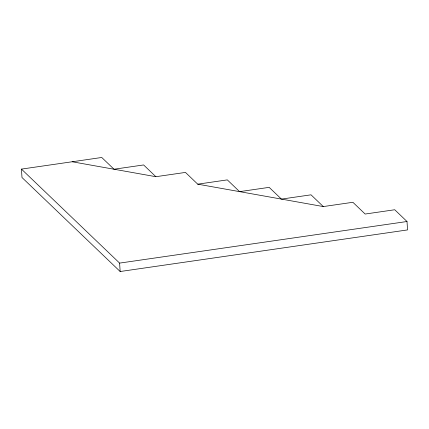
<?xml version="1.0" encoding="UTF-8"?>
<svg xmlns="http://www.w3.org/2000/svg" width="429" height="429" viewBox="0 0 429 429"><rect width="100%" height="100%" fill="white"/><g stroke="black" fill="none" stroke-linecap="round" stroke-linejoin="round"><path stroke-width="0.64" d="M21.45 169.106L101.753 157.481L114.023 169.23L143.608 164.951L155.877 176.7L185.462 172.42L197.731 184.17L323.294 206.569L352.879 202.29L365.149 214.039L394.734 209.754L407.008 221.509L407.55 229.917L120.158 271.519L21.992 177.515L21.45 169.106L119.611 263.106L120.158 271.519M197.731 184.17L227.316 179.885L239.586 191.634L269.171 187.355L281.44 199.104L311.025 194.82L323.294 206.569M119.611 263.106L407.008 221.509M72.169 161.765L155.877 176.7"/></g></svg>
